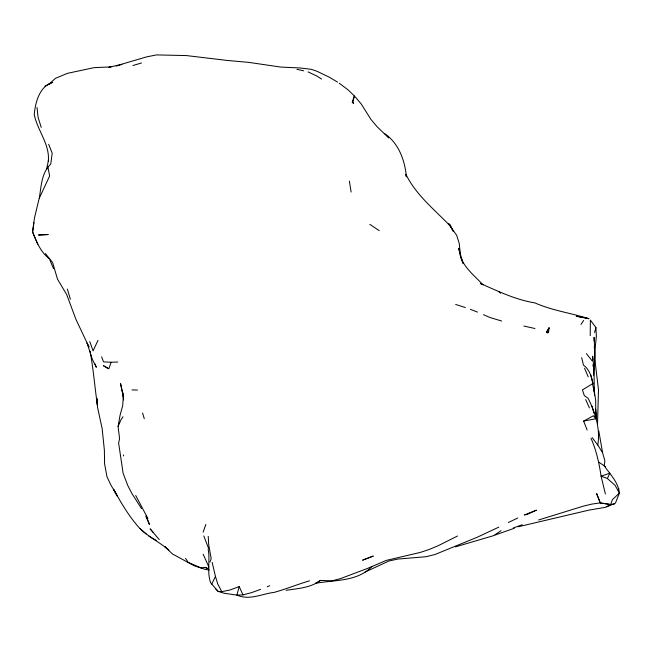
<?xml version="1.0" encoding="UTF-8"?>
<svg xmlns="http://www.w3.org/2000/svg" width="652" height="652" viewBox="0 0 652 652"><rect width="100%" height="100%" fill="white"/><g stroke="black" fill="none" stroke-linecap="round" stroke-linejoin="round"><path stroke-width="0.98" d="M590.215 335.674L590.362 320.108L595.904 327.532L596.376 336.359L594.877 350.36L594.828 359.325L598.495 389.815L597.509 424.281M594.306 348.054L594.339 346.196M593.638 375.218L593.858 368.478L593.801 369.203C595.683 358.698 594.632 347.915 594.07 337.312L594.184 341.257M606.67 506.848L615.423 503.148L619.4 493.099C618.332 482.431 610.117 474.208 604.192 465.789L604.893 460.964L602.57 452.651L597.778 445.014C600.5 428.926 595.317 412.553 588.088 398.282L584.314 395.617L582.44 389.872L592.529 383.775L594.241 391.95L594.07 369.448L592.652 356.253L592.798 359.969M122.649 405.772L123.35 396.62L120.587 383.792L123.35 396.62M548.519 332.593L549.082 327.826L547.118 332.822L548.519 332.593L546.498 331.909L549.041 327.809L547.118 332.822L546.498 331.909M33.904 222.682L32.6 231.998C36.528 241.9 40.644 252.267 49.503 258.836M141.541 508.65L131.859 493.409L127.8 485.577L123.114 473.271L118.623 443.01L119.577 438.666L118.093 426.506L120.025 415.446L122.47 406.424M46.561 169.471L48.541 159.976L48.321 161.37C50.017 144.263 37.466 130.685 34.238 114.507C35.444 102.185 39.446 86.349 52.755 82.291L44.907 86.26M39.096 198.713L34.483 217.89L32.6 231.998L37.743 244.166M354.37 95.958L352.284 102.209L353.539 103.521L352.813 102.046L354.37 95.958L347.997 89.797L339.26 83.252M594.567 332.536L595.904 327.532M208.143 548.984C210.311 560.158 206.831 571.682 210.563 582.643L218.061 591.34L221.77 591.69L230.172 589.93L239.211 586.547L236.88 595.105L223.905 593.206L218.061 591.34L215.282 588.544M618.3 490.524L618.821 488.625M518.258 526.767L588.666 510.182L605.488 507.289L610.704 504.509L612.391 499.668L619.4 493.099L615.089 485.332L607.362 478.511L601.079 476.164C599.155 463.189 596.352 450.271 590.973 438.242M117.743 362.031L111.142 362.235L108.811 368.812L103.391 365.666L108.053 368.372M203.131 532.138L205.853 524.461M209.944 562.073L211.199 558.715L208.689 544.51L208.241 536.335M118.093 426.506L120.954 419.823L123.024 416.734M97.963 340.377L93.114 350.874L89.74 341.534M607.362 478.511L609.84 473.189L601.079 476.164L605.415 494.004M211.721 584.127L215.462 576.417L212.144 562.342M47.922 167.14C41.239 176.13 41.109 187.686 39.259 198.265L49.65 175.967L47.922 167.14L50.766 163.994L52.201 153.196L48.655 144.296M580.989 324.46L583.621 320.474M38.574 235.046L48.224 234.533L38.631 234.973M371.827 566.572C357.451 581.812 334.566 579.799 315.552 583.312L320.531 580.394L331.95 580.859L340.54 578.609L367.687 568.357L386.22 560.41L420.19 552.448L429.049 549.538L438.266 545.675L457.459 536.034M48.672 84.516L55.412 78.354L67.384 73.358L94.043 67.653L110.816 66.903M405.878 174.288C415.78 194.475 433.523 208.836 448.926 224.63L449.538 224.198L453.58 231.476M501.086 530.646L493.743 535.602L455.406 546.889M320.531 580.394C310.817 587.819 297.874 588.536 286.147 590.296M583.621 421.078L593.401 415.78L595.952 418.755L583.621 421.078L587.142 430.018M508.348 522.488L517.818 517.998M498.821 527.134L477.362 537.183L434.925 554.534L426.163 556.694L397.834 559.074L388.951 560.981L365.006 572.089M267.255 586.743L269.7 585.724M260.572 589.359L251.574 592.627L242.976 594.893L236.88 595.105C249.675 600.663 261.493 593.907 274.133 592.383C286.098 589.082 297.597 584.331 309.504 580.826M513.214 528.022L522.203 524.754M514.363 528.25L495.039 535.048M352.284 102.209L352.813 102.046M538.576 519.994L583.499 506.091L592.008 504.069L600.182 502.888L610.704 504.509L614.486 504.012M116.227 66.096L121.908 64.344M132.918 65.534L141.476 62.975M110.856 66.985L108.933 67.335L120.4 64.589L146.553 56.895L156.537 54.907L186.399 55.575L227.092 60.432L248.893 62.388L280.784 67.083L300.116 67.971L311.452 69.348L317.279 71.402L329.121 77.091L337.557 82.119M208.55 568.919L205.135 567.395L200.897 567.835L188.265 562.432L185.575 558.389M131.989 389.929L137.49 390.051M111.142 362.235L103.554 361.901L101.622 356.88M209.3 569.897L205.673 569.546L194.206 565.773M600.305 502.994L596.719 493.76L600.305 502.994L610.704 504.509M587.077 318.127L576.27 316.204L589.098 318.747C571.087 313.074 552.285 310.548 534.827 302.878C515.536 299.741 498.218 291.289 480.524 283.538L482.187 284.419M448.299 223.97L449.538 224.198L453.303 231.419M534.942 328.51L523.849 326.024M296.962 69.332L303.742 70.815M501.649 321.028L490.051 317.532L483.482 314.696M455.675 304.443L465.332 307.54M470.377 309.35L477.468 312.088M205.135 567.395L208.77 569.033M308.094 71.891L316.978 76.121L321.55 79.071M193.84 565.602L172.315 553.89L164.94 546.653L168.852 550.207C158.094 540.695 144.1 535.096 135.42 523.287C126.887 512.855 120.082 501.086 113.611 489.293L117.499 496.4L110.718 484.68L106.985 476.759L104.573 463.833L104.385 450.287L102.152 428.633L97.498 407.101L96.879 398.315L97.36 404.9C94.76 386.946 93.383 368.885 90.033 351.029M155.738 540.231L156.366 540.589L148.941 536.172M369.806 224.337L379.277 230.678M598.609 462.032L605.635 466.775M498.478 291.379L500.63 293.229M139.887 528.527L146.138 533.923M384.525 133.464C398.763 143.285 404.827 160.253 406.424 176.831L405.837 175.135M483.018 284.859C475.015 276.122 464.526 268.282 460.573 256.725L462.953 263.041M388.665 137.931L376.978 126.586L370.866 119.316L361.273 104.051L355.177 96.781M153.09 532.325L150.123 528.845L159.259 539.579M45.404 253.555L52.641 262.609L57.506 279.178L66.691 294.557L75.876 319.203L89.014 347.084L87.042 342.985L92.38 359.423L96.325 367.296L95.062 363.93M586.417 353.653L592.244 361.004M592.163 437.606L597.778 445.014M448.926 224.63L456.653 235.266L459.261 243.498L460.483 255.78M590.81 374.99L593.018 384.134C591.78 377.149 589.506 369.415 583.458 365.128L581.665 357.622M147.857 518.422L135.722 495.512M221.77 591.69L217.752 583.988L215.462 576.417M239.211 586.547L242.976 594.893M585.683 399.562L589.432 407.948M203.155 554.208L208.909 567.085M145.877 516.408L149.414 524.387L146.138 515.675M462.969 263.294L458.723 248.282L460.369 255.788M49.894 260.058L53.554 268.673M584.551 368.225L588.21 376.848M594.836 415.911L595.952 418.755M208.534 548.218L203.823 535.96M41.215 127.344L38.085 117.368L37.017 107.466M67.36 289.072L70.408 299.268M142.592 412.993L144.271 418.714M592.008 406.155L593.833 413.034M123.432 454.998L123.635 455.952M602.57 452.651L598.829 431.135M123.603 397.712L122.584 392.194L123.546 399.912M349.374 181.117L351.118 192.055M593.776 387.443L595.692 400.499L595.732 409.44L596.653 418.144M593.801 387.109L594.591 395.634M592.978 364.615L593.092 366.473M595.895 415.063L595.692 409.138M536.278 510.231L527.093 514.42L524.355 514.958L536.278 510.231M373.156 556.115L362.716 560.125L373.156 556.115"/></g></svg>
